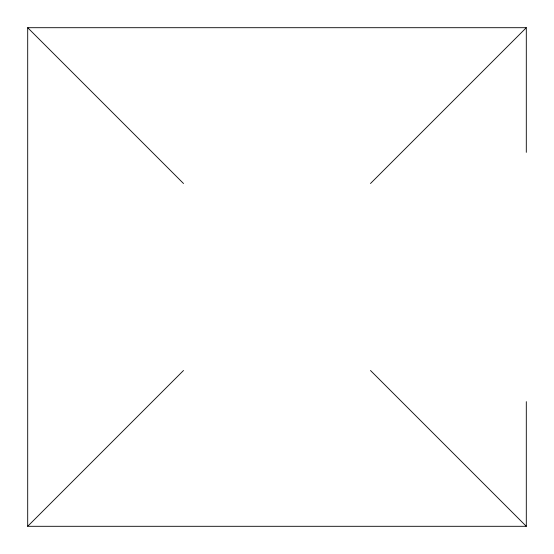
<?xml version="1.0" encoding="UTF-8"?>
<svg xmlns="http://www.w3.org/2000/svg" width="554" height="554" viewBox="0 0 554 554"><rect width="100%" height="100%" fill="white"/><g stroke="black" fill="none" stroke-linecap="round" stroke-linejoin="round"><path stroke-width="0.83" d="M526.3 401.65L526.3 526.3L27.7 526.3L183.512 370.488M370.488 183.512L526.3 27.7L526.3 152.35M27.7 526.3L27.7 27.7L526.3 27.7M27.7 27.7L183.512 183.512M370.488 370.488L526.3 526.3"/></g></svg>
